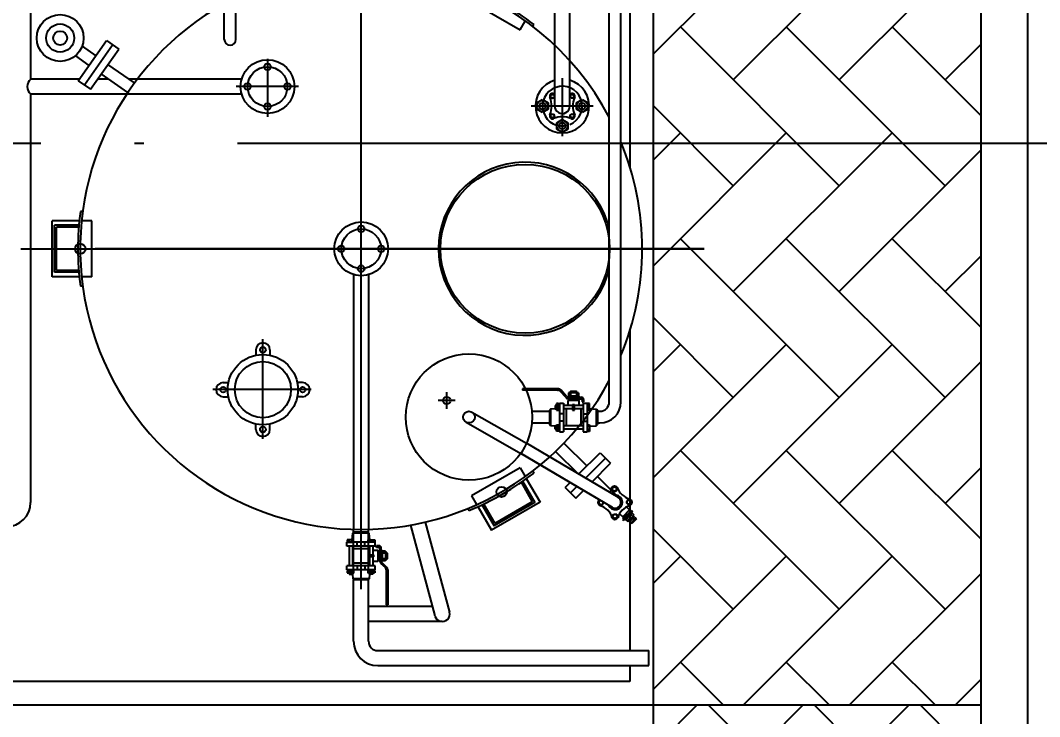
# Model space of a CAD drawing. Extents: x -59142 to 322364, y -122476 to 91021.
# Drawn here: x -12886 to -10709, y 66147 to 67635 of the extents above; entities that cross this region are included whole.
import ezdxf

# ---------------------------------------------------------------- set-up
doc = ezdxf.new("R2010")
doc.units = 0
doc.header["$LTSCALE"] = 1000
doc.header["$MEASUREMENT"] = 0
doc.linetypes.add('DOTE', pattern=[2.42, 2, -0.2, 0.02, -0.2])
doc.layers.add('DOTE', color=1, linetype='DOTE')
doc.layers.add('EQUIPMENT', color=171, linetype='Continuous')
doc.styles.get("Standard").update_dxf_attribs({"font": 'gbenor.shx', "bigfont": 'gbcbig.shx'})
doc.dimstyles.get("Standard").update_dxf_attribs({"dimscale": 100, "dimtxt": 3.5, "dimasz": 1, "dimexe": 2.5, "dimexo": 3, "dimgap": 1.5, "dimtad": 1, "dimdec": 0, "dimzin": 0, "dimdsep": 46, "dimtxsty": 'Standard', "dimblk": 'ARCHTICK', "dimcen": 0.09, "dimadec": 0, "dimazin": 0, "dimtfac": 1, "dimtdec": 0, "dimtix": 1, "dimtmove": 2, "dimatfit": 3, "dimfxl": 1, "dimtolj": 1, "dimtzin": 0, "dimarcsym": 0})

# ---------------------------------------------------------------- blocks, each defined once
blk = doc.blocks.new('A$C057769C0')
at = {"layer": 'EQUIPMENT', "linetype": 'Continuous'}
for p, q in [((9150, 599.5), (9150, 9599.5)), ((9850, 599.5), (9850, 9599.5)), ((9100, 8449.8), (9100, 6949.2)), ((9150, 7190.9), (9434, 7474.9)), ((9320.8, 7135.5), (9660.3, 7474.9)), ((9547.1, 7135.5), (9850, 7438.4)), ((8233.5, 7222.1), (8233.5, 7422.4)), ((8258.5, 7222.1), (8258.5, 7422.4)), ((9207.7, 7248.6), (9547.1, 6909.2)), ((9434, 7248.6), (9773.4, 6909.2)), ((9660.3, 7248.6), (9850, 7058.9)), ((9773.4, 7135.5), (9850, 7212.1)), ((8930.6, 7102.8), (8934.6, 7105.1)), ((8930.6, 7098.2), (8930.6, 7102.8)), ((8934.6, 7095.9), (8930.6, 7098.2)), ((8934.6, 7105.1), (8938.6, 7102.8)), ((8938.6, 7098.2), (8934.6, 7095.9)), ((8938.6, 7102.8), (8938.6, 7098.2)), ((8971.9, 7100.5), (8974.3, 7104.5)), ((8974.3, 7096.5), (8971.9, 7100.5)), ((8974.3, 7104.5), (8978.9, 7104.5)), ((8978.9, 7104.5), (8981.2, 7100.5)), ((8981.2, 7100.5), (8978.9, 7096.5)), ((8901.1, 7086.8), (8913.1, 7093.8)), ((8901.1, 7073), (8901.1, 7086.8)), ((8913.1, 7093.8), (8925.1, 7086.8)), ((8925.1, 7086.8), (8925.1, 7073)), ((8978.9, 7096.5), (8974.3, 7096.5)), ((8986.1, 7086.4), (8998.1, 7093.4)), ((8986.1, 7072.6), (8986.1, 7086.4)), ((8998.1, 7093.4), (9010.1, 7086.4)), ((9010.1, 7086.4), (9010.1, 7072.6)), ((9150, 7080.1), (9320.8, 6909.2)), ((8913.1, 7066.1), (8901.1, 7073)), ((8925.1, 7073), (8913.1, 7066.1)), ((8929.9, 7058.5), (8932.3, 7062.5)), ((8932.3, 7054.5), (8929.9, 7058.5)), ((8932.3, 7062.5), (8936.9, 7062.5)), ((8936.9, 7054.5), (8932.3, 7054.5)), ((8936.9, 7062.5), (8939.2, 7058.5)), ((8939.2, 7058.5), (8936.9, 7054.5)), ((8972.6, 7060.8), (8976.6, 7063.1)), ((8972.6, 7056.2), (8972.6, 7060.8)), ((8976.6, 7053.9), (8972.6, 7056.2)), ((8976.6, 7063.1), (8980.6, 7060.8)), ((8980.6, 7056.2), (8976.6, 7053.9)), ((8980.6, 7060.8), (8980.6, 7056.2)), ((8998.1, 7065.7), (8986.1, 7072.6)), ((9010.1, 7072.6), (8998.1, 7065.7)), ((8943.6, 7043.9), (8955.6, 7050.9)), ((8943.6, 7030.1), (8943.6, 7043.9)), ((8955.6, 7050.9), (8967.6, 7043.9)), ((8967.6, 7043.9), (8967.6, 7030.1)), ((8955.6, 7023.2), (8943.6, 7030.1)), ((8967.6, 7030.1), (8955.6, 7023.2)), ((9150, 6964.6), (9207.7, 7022.3)), ((9150, 6738.4), (9434, 7022.3)), ((9320.8, 6682.9), (9660.3, 7022.3)), ((9547.1, 6682.9), (9850, 6985.8)), ((9207.7, 6796.1), (9547.1, 6456.7)), ((9434, 6796.1), (9773.4, 6456.7)), ((9660.3, 6796.1), (9850, 6606.3)), ((9773.4, 6682.9), (9850, 6759.5)), ((9150, 6627.5), (9320.8, 6456.7)), ((9100, 6599.8), (9100, 5915.5)), ((9150, 6512.1), (9207.7, 6569.8)), ((9150, 6285.8), (9434, 6569.8)), ((9320.8, 6230.4), (9660.3, 6569.8)), ((9547.1, 6230.4), (9850, 6533.3)), ((8870.8, 6475.5), (8870.8, 6472.1)), ((8890.7, 6427.2), (8928.2, 6427.2)), ((9030.5, 6427.2), (9035.8, 6427.2)), ((8890.7, 6402.2), (8928.2, 6402.2)), ((9030.5, 6402.2), (9035.8, 6402.2)), ((9075.4, 6242.8), (8879.1, 6358.8)), ((9062.7, 6221.3), (8866.4, 6337.3)), ((9037.4, 6236.6), (8866.7, 6337.1)), ((9207.7, 6343.5), (9547.1, 6004.1)), ((9434, 6343.5), (9773.4, 6004.1)), ((9660.3, 6343.5), (9850, 6153.8)), ((9773.4, 6230.4), (9850, 6307)), ((9086.1, 6197.8), (9086.1, 6202.7)), ((9150, 6175), (9320.8, 6004.1)), ((9150, 6059.5), (9207.7, 6117.2)), ((9150, 5833.3), (9434, 6117.2)), ((9342.5, 5799.5), (9660.3, 6117.2)), ((9568.8, 5799.5), (9850, 6080.7)), ((8678.1, 6009.7), (8541.6, 6009.7)), ((8699, 5977.7), (8541.6, 5977.7)), ((8561.6, 5915.5), (9140.3, 5915.5)), ((9140.3, 5883.5), (9140.3, 5915.5)), ((8561.6, 5883.5), (9140.3, 5883.5)), ((9100, 5883.5), (9100, 5849.5)), ((9207.7, 5891), (9299.2, 5799.5)), ((9434, 5891), (9525.4, 5799.5)), ((9660.3, 5891), (9751.7, 5799.5)), ((9100, 5849.5), (7000, 5849.5)), ((9795.1, 5799.5), (9850, 5854.4)), ((6950, 5799.5), (9850, 5799.5)), ((9150, 5705.9), (9243.6, 5799.5)), ((9150, 5479.6), (9469.9, 5799.5)), ((9267.3, 5799.5), (9368.6, 5698.2)), ((9368.6, 5471.9), (9696.2, 5799.5)), ((9493.6, 5799.5), (9594.9, 5698.2)), ((9719.8, 5799.5), (9821.1, 5698.2))]:
    blk.add_line(p, q, dxfattribs=at)
at = {"layer": 'EQUIPMENT'}
for p, q in [((9055.8, 6447.2), (9055.8, 8971.9)), ((9080.8, 6447.2), (9080.8, 8984.4)), ((8939.6, 7078.6), (8939.6, 8319.5)), ((8971.6, 7079.5), (8971.6, 8319.5)), ((7820, 8241.9), (7820, 7137.1)), ((8526, 6047.1), (8526, 7489.9)), ((8761.5, 7302.5), (8865.5, 7242.5)), ((8865.5, 7242.5), (8876.2, 7261)), ((8892.6, 7249.5), (8895.1, 7253.9)), ((7921.6, 7133.8), (7981.8, 7219.8)), ((7929.8, 7207.4), (7958.9, 7187.1)), ((7934.7, 7124.6), (7995, 7210.6)), ((7981.8, 7219.8), (8008.1, 7201.5)), ((7915.5, 7187), (7944.6, 7166.6)), ((7947.8, 7115.5), (8008.1, 7201.5)), ((8041.8, 7129), (7985.1, 7168.7)), ((8325.9, 7180.5), (8325.9, 7056.8)), ((8027.4, 7108.6), (7970.8, 7148.2)), ((7923.9, 7137.1), (7820, 7137.1)), ((7921.6, 7133.8), (7947.8, 7115.5)), ((7986.6, 7137.1), (7963, 7137.1)), ((8048, 7137.1), (8030.2, 7137.1)), ((8270.7, 7137.1), (8048, 7137.1)), ((8391.8, 7121.1), (8259.1, 7121.1)), ((8955.6, 7138.9), (8955.6, 7015.2)), ((7820, 7105.1), (7820, 6232.3)), ((8048, 7105.1), (7820, 7105.1)), ((8270.7, 7105.1), (8025.3, 7105.1)), ((9021.5, 7079.5), (8888.8, 7079.5)), ((7931.4, 6854.5), (7926.3, 6854.5)), ((7924.5, 6834.5), (7866, 6834.5)), ((7866, 6714.5), (7866, 6834.5)), ((7923.5, 6824.8), (7871, 6824.8)), ((7871, 6724.3), (7871, 6824.8)), ((7923.1, 6820.8), (7875, 6820.8)), ((7875, 6728.3), (7875, 6820.8)), ((7951, 6834.5), (7929.6, 6834.5)), ((7951, 6714.5), (7951, 6834.5)), ((7798.7, 6774.7), (9258.8, 6774.7)), ((9258.5, 6774.5), (7957.6, 6774.5)), ((7923.1, 6728.3), (7875, 6728.3)), ((7924.5, 6714.5), (7866, 6714.5)), ((7923.5, 6724.3), (7871, 6724.3)), ((7951, 6714.5), (7929.6, 6714.5)), ((8510, 6174.7), (8510, 6719.3)), ((8542, 6174.7), (8542, 6719.3)), ((7931.4, 6694.5), (7926.3, 6694.5)), ((8316, 6368), (8316, 6581.1)), ((8301, 6558.4), (8301, 6546.9)), ((8331, 6558.4), (8331, 6546.9)), ((8231, 6488.4), (8242.5, 6488.4)), ((8401, 6488.4), (8389.5, 6488.4)), ((8419.1, 6473.4), (8209.2, 6473.4)), ((8708.7, 6432.3), (8708.7, 6468.3)), ((8231, 6458.4), (8242.5, 6458.4)), ((8401, 6458.4), (8389.5, 6458.4)), ((8726.7, 6450.3), (8690.7, 6450.3)), ((8762.4, 6425.5), (8879.1, 6358.8)), ((8750, 6403.8), (8866.7, 6337.1)), ((8301, 6388.4), (8301, 6399.9)), ((8331, 6388.4), (8331, 6399.9)), ((8959, 6359.2), (9007.9, 6310.3)), ((8941.3, 6341.5), (8990.2, 6292.6)), ((8990.2, 6292.6), (9036.2, 6338.6)), ((9036.2, 6338.6), (9058.8, 6316)), ((9004.8, 6284.5), (9047.5, 6327.3)), ((9019, 6276.1), (9058.8, 6316)), ((8865.5, 6306.6), (8761.5, 6246.6)), ((8865.5, 6306.6), (8876.2, 6288)), ((8892.6, 6299.5), (8895.1, 6295.2)), ((8867.5, 6275.5), (8891.5, 6233.9)), ((8870.8, 6277.8), (8897, 6232.4)), ((8878.7, 6283.6), (8908, 6232.9)), ((8961.9, 6264.3), (8972.4, 6274.8)), ((9030.5, 6287.7), (9075.4, 6242.8)), ((8961.9, 6264.3), (8984.6, 6241.7)), ((8973.2, 6253), (8986.7, 6266.4)), ((8984.6, 6241.7), (9000.9, 6258.1)), ((8761.5, 6246.6), (8772.2, 6228)), ((8783.7, 6227.6), (8810, 6182.1)), ((8787.4, 6229.3), (8811.4, 6187.6)), ((8908, 6232.9), (8804, 6172.9)), ((8897, 6232.4), (8810, 6182.1)), ((8891.5, 6233.9), (8811.4, 6187.6)), ((8754, 6219.5), (8756.6, 6215.2)), ((8774.8, 6223.6), (8804, 6172.9)), ((8631.5, 6183.9), (8683.5, 5989.6)), ((8662.9, 6190.3), (8714.4, 5997.9)), ((8509.6, 6080.4), (8509.6, 6172.3)), ((8541.6, 6080.5), (8541.6, 6172.3)), ((8509.6, 5935.5), (8509.6, 6067.6)), ((8541.6, 5935.5), (8541.6, 6067.4)), ((8582.6, 6013.4), (8579.3, 6013.4))]:
    blk.add_line(p, q, dxfattribs=at)
at = {"layer": 'EQUIPMENT', "linetype": 'Continuous', "ltscale": 8}
for p, q in [((8945.4, 6475.5), (8870.8, 6475.5)), ((8945.4, 6472.1), (8870.8, 6472.1)), ((8945.4, 6476.3), (8945.4, 6471.3)), ((8945.4, 6475.4), (8946, 6475.4)), ((8945.4, 6472.1), (8947.3, 6472.1)), ((8963.5, 6456.7), (8951, 6470.5)), ((8964.7, 6458.9), (8952.2, 6472.7)), ((8969, 6466.4), (8969, 6459.4)), ((8989.8, 6466.4), (8969, 6466.4)), ((8972.5, 6468.8), (8973.4, 6469.5)), ((8972.5, 6468.8), (8972.5, 6466.4)), ((8986.3, 6468.8), (8972.5, 6468.8)), ((8973.2, 6466.4), (8973.2, 6459.4)), ((8973.4, 6469.5), (8973.4, 6466.4)), ((8985.4, 6469.5), (8973.4, 6469.5)), ((8986.3, 6468.8), (8985.4, 6469.5)), ((8985.4, 6469.5), (8985.4, 6466.4)), ((8985.6, 6466.4), (8985.6, 6459.4)), ((8986.3, 6468.8), (8986.3, 6466.4)), ((8989.8, 6466.4), (8989.8, 6459.4)), ((8949.7, 6444.5), (8949.7, 6383.4)), ((8949.7, 6444.5), (8958.4, 6444.5)), ((8958.4, 6444.5), (8958.4, 6383.4)), ((8967.7, 6450.1), (8967.7, 6439.4)), ((8991, 6450.1), (8967.7, 6450.1)), ((8968, 6459.4), (8968, 6457.2)), ((8990.8, 6459.4), (8968, 6459.4)), ((8968.4, 6457.2), (8996.2, 6457.2)), ((8969, 6453.9), (8969, 6450.1)), ((8969.6, 6453.9), (8995.3, 6453.9)), ((8989.8, 6453.9), (8989.8, 6450.1)), ((8990.8, 6459.4), (8990.8, 6457.2)), ((8991, 6450.1), (8991, 6439.4)), ((8997.8, 6451.4), (8997.8, 6447.1)), ((8997.8, 6447.1), (9001.1, 6447.1)), ((9000.4, 6444.5), (9000.4, 6383.4)), ((9000.4, 6444.5), (9009, 6444.5)), ((9001.1, 6452.3), (9001.1, 6447.1)), ((9009, 6444.5), (9009, 6383.4)), ((8930.7, 6431.6), (8928.2, 6429.3)), ((8928.2, 6429.3), (8928.2, 6398.8)), ((8940.5, 6432.4), (8930.7, 6431.6)), ((8930.7, 6431.6), (8930.7, 6396.2)), ((8943.1, 6439.3), (8940.5, 6439.3)), ((8940.5, 6439.3), (8940.5, 6432.3)), ((8940.5, 6432.3), (8943.1, 6432.3)), ((8943.1, 6443.5), (8943.1, 6429.5)), ((8947.6, 6443.5), (8943.1, 6443.5)), ((8947.6, 6439.2), (8943.1, 6439.2)), ((8947.6, 6433.2), (8943.1, 6433.2)), ((8943.1, 6429.5), (8947.6, 6429.5)), ((8947.6, 6429.5), (8947.6, 6443.5)), ((8949.6, 6441.3), (8947.7, 6441.3)), ((8947.7, 6441.3), (8947.7, 6431.2)), ((8947.7, 6431.2), (8949.6, 6431.2)), ((8949.6, 6431.2), (8949.6, 6441.3)), ((8977.4, 6439.4), (8958.4, 6439.4)), ((8977.4, 6432.4), (8958.4, 6432.4)), ((8963.9, 6432.4), (8963.9, 6395.9)), ((8977.4, 6440.8), (8977.4, 6429.9)), ((8981.6, 6440.8), (8977.4, 6440.8)), ((8977.4, 6429.9), (8981.6, 6429.9)), ((8981.6, 6429.9), (8981.6, 6440.8)), ((9000.4, 6439.4), (8981.6, 6439.4)), ((9000.4, 6432.4), (8981.6, 6432.4)), ((8994.9, 6432.4), (8994.9, 6395.9)), ((9009, 6433.2), (9009.2, 6433.2)), ((9013.7, 6443.6), (9009.2, 6443.6)), ((9009.2, 6443.6), (9009.2, 6429.6)), ((9009.2, 6429.6), (9013.7, 6429.6)), ((9013.5, 6439.4), (9009.4, 6439.4)), ((9013.3, 6433.5), (9009.4, 6433.5)), ((9013.7, 6429.6), (9013.7, 6443.6)), ((9013.7, 6432.8), (9028.1, 6431.6)), ((9028.1, 6431.6), (9030.5, 6429.3)), ((9028.1, 6431.6), (9028.1, 6396.2)), ((9030.5, 6429.3), (9030.5, 6398.8)), ((8958.4, 6421.9), (8949.7, 6421.9)), ((8958.4, 6405.9), (8949.7, 6405.9)), ((9000.4, 6421.9), (9009, 6421.9)), ((9000.4, 6405.9), (9009, 6405.9)), ((8930.7, 6396.2), (8928.2, 6398.8)), ((8940.5, 6395.4), (8930.7, 6396.2)), ((8940.5, 6395.6), (8943.1, 6395.6)), ((8940.5, 6388.6), (8940.5, 6395.6)), ((8943.1, 6388.6), (8940.5, 6388.6)), ((8943.1, 6384.4), (8943.1, 6398.4)), ((8943.1, 6398.4), (8947.6, 6398.4)), ((8947.6, 6394.6), (8943.1, 6394.6)), ((8947.6, 6388.7), (8943.1, 6388.7)), ((8947.6, 6384.4), (8943.1, 6384.4)), ((8947.6, 6398.4), (8947.6, 6384.4)), ((8947.7, 6396.7), (8949.6, 6396.7)), ((8947.7, 6386.6), (8947.7, 6396.7)), ((8949.6, 6386.6), (8947.7, 6386.6)), ((8949.6, 6396.7), (8949.6, 6386.6)), ((8949.7, 6383.4), (8958.4, 6383.4)), ((9000.4, 6395.9), (8958.4, 6395.9)), ((9000.4, 6388.9), (8958.4, 6388.9)), ((9000.4, 6383.4), (9009, 6383.4)), ((9009, 6394.7), (9009.2, 6394.7)), ((9009.2, 6398.3), (9013.7, 6398.3)), ((9009.2, 6384.3), (9009.2, 6398.3)), ((9013.7, 6384.3), (9009.2, 6384.3)), ((9013.3, 6394.4), (9009.4, 6394.4)), ((9013.5, 6388.5), (9009.4, 6388.5)), ((9013.7, 6398.3), (9013.7, 6384.3)), ((9013.7, 6395.1), (9028.1, 6396.2)), ((9028.1, 6396.2), (9030.5, 6398.8))]:
    blk.add_line(p, q, dxfattribs=at)
at = {"layer": 'EQUIPMENT', "ltscale": 5}
for p, q in [((9061.7, 6259.6), (9063, 6264.8)), ((9065.5, 6255.8), (9061.7, 6259.6)), ((9063, 6264.8), (9068.2, 6266.2)), ((9070.7, 6257.2), (9065.5, 6255.8)), ((9068.2, 6266.2), (9072.1, 6262.4)), ((9072.1, 6262.4), (9070.7, 6257.2)), ((9070.8, 6266.2), (9072.5, 6264.5)), ((9034.5, 6236), (9033.1, 6230.8)), ((9033.1, 6230.8), (9036.9, 6227)), ((9033.1, 6228.2), (9036.5, 6224.9)), ((9033.3, 6236.6), (9034.8, 6238.1)), ((9037.1, 6236.7), (9034.5, 6236)), ((9036.9, 6227), (9042.1, 6228.4)), ((9042.1, 6228.4), (9043.3, 6233.1)), ((9093.9, 6236.6), (9092.6, 6231.4)), ((9092.6, 6231.4), (9096.4, 6227.6)), ((9099.1, 6238), (9093.9, 6236.6)), ((9096.4, 6227.6), (9101.6, 6229)), ((9103, 6234.2), (9099.1, 6238)), ((9102.7, 6228.3), (9099.6, 6225.2)), ((9100.7, 6239), (9102.9, 6236.8)), ((9101.6, 6229), (9103, 6234.2)), ((9062.8, 6201.3), (9064.2, 6206.5)), ((9064.2, 6206.5), (9069.4, 6208)), ((9069.4, 6208), (9073.2, 6204.2)), ((9084.6, 6201.2), (9077.8, 6208.1)), ((9103.1, 6215), (9084.4, 6196)), ((9099.4, 6216.2), (9084.6, 6201.2)), ((9105.3, 6212.8), (9086.5, 6193.9)), ((9090.7, 6195.4), (9105.3, 6210.1)), ((9099.4, 6216.2), (9092.6, 6223)), ((9095.9, 6191.7), (9109.1, 6205)), ((9101.1, 6212.9), (9098.6, 6215.4)), ((9106.4, 6202.3), (9102, 6206.8)), ((9103.1, 6215), (9105.3, 6212.8)), ((9105.3, 6210.1), (9103.9, 6211.5)), ((9109.1, 6205), (9104.6, 6209.4)), ((9061.9, 6199.8), (9064.1, 6197.5)), ((9066.7, 6197.5), (9062.8, 6201.3)), ((9071.9, 6199), (9066.7, 6197.5)), ((9073.2, 6204.2), (9071.9, 6199)), ((9074.5, 6199.8), (9072.5, 6197.8)), ((9084.4, 6196), (9086.5, 6193.9)), ((9087.9, 6199.6), (9085.4, 6202)), ((9090.7, 6195.4), (9089.3, 6196.8)), ((9095.9, 6191.7), (9091.4, 6196.1)), ((9098.5, 6194.3), (9094.1, 6198.8)), ((9097.7, 6193.5), (9104, 6187.3)), ((9099.7, 6192.3), (9098.1, 6193.9)), ((9100.7, 6192.5), (9098.7, 6194.5)), ((9099.7, 6192.3), (9108.5, 6201.2)), ((9099.7, 6192.3), (9100.7, 6192.5)), ((9100.7, 6192.5), (9108.3, 6200.2)), ((9112.2, 6198.5), (9103.4, 6189.5)), ((9113.7, 6197.1), (9104, 6187.3)), ((9108.3, 6200.2), (9106.3, 6202.2)), ((9108.5, 6201.2), (9106.9, 6202.8)), ((9113.7, 6197.1), (9107.4, 6203.3)), ((9108.5, 6201.2), (9108.3, 6200.2))]:
    blk.add_line(p, q, dxfattribs=at)
at = {"layer": 'EQUIPMENT', "ltscale": 8}
for p, q in [((9059.2, 6223.6), (9059.2, 6223.6)), ((8506.7, 6152.2), (8507.9, 6166.6)), ((8507.9, 6166.6), (8510.4, 6169)), ((8543.3, 6166.6), (8507.9, 6166.6)), ((8540.9, 6169), (8510.4, 6169)), ((8543.3, 6166.6), (8540.9, 6169)), ((8544.4, 6152.2), (8543.3, 6166.6)), ((8495, 6138.9), (8495, 6147.5)), ((8556.1, 6147.5), (8495, 6147.5)), ((8495.9, 6152.2), (8495.9, 6147.7)), ((8509.9, 6152.2), (8495.9, 6152.2)), ((8495.9, 6147.7), (8509.9, 6147.7)), ((8500.1, 6152), (8500.1, 6147.9)), ((8506, 6151.8), (8506, 6148)), ((8506.3, 6147.5), (8506.3, 6147.7)), ((8509.9, 6147.7), (8509.9, 6152.2)), ((8517.5, 6138.9), (8517.5, 6147.5)), ((8533.5, 6138.9), (8533.5, 6147.5)), ((8541.2, 6152.2), (8555.2, 6152.2)), ((8541.2, 6147.7), (8541.2, 6152.2)), ((8555.2, 6147.7), (8541.2, 6147.7)), ((8544.8, 6147.5), (8544.8, 6147.7)), ((8545.1, 6151.8), (8545.1, 6148)), ((8551.1, 6152), (8551.1, 6147.9)), ((8555.2, 6152.2), (8555.2, 6147.7)), ((8556.1, 6138.9), (8556.1, 6147.5)), ((8558.7, 6136.3), (8558.7, 6139.7)), ((8563.9, 6139.7), (8558.7, 6139.7)), ((8556.1, 6138.9), (8495, 6138.9)), ((8500.5, 6138.9), (8500.5, 6096.9)), ((8507.5, 6138.9), (8507.5, 6096.9)), ((8544, 6133.4), (8507.5, 6133.4)), ((8541.5, 6115.9), (8541.5, 6120.1)), ((8541.5, 6120.1), (8552.5, 6120.1)), ((8544, 6138.9), (8544, 6120.1)), ((8551, 6138.9), (8551, 6120.1)), ((8561.7, 6129.5), (8551, 6129.5)), ((8552.5, 6120.1), (8552.5, 6115.9)), ((8563.1, 6136.3), (8558.7, 6136.3)), ((8561.7, 6129.5), (8561.7, 6106.2)), ((8565.5, 6128.3), (8561.7, 6128.3)), ((8565.5, 6108.1), (8565.5, 6133.8)), ((8568.9, 6106.9), (8568.9, 6134.7)), ((8571, 6129.4), (8568.9, 6129.4)), ((8571, 6129.4), (8571, 6106.5)), ((8578, 6128.3), (8571, 6128.3)), ((8578, 6124.1), (8571, 6124.1)), ((8578, 6128.3), (8578, 6107.6)), ((8580.5, 6124.8), (8578, 6124.8)), ((8581.2, 6123.9), (8578, 6123.9)), ((8580.5, 6124.8), (8580.5, 6111)), ((8580.5, 6124.8), (8581.2, 6123.9)), ((8581.2, 6123.9), (8581.2, 6111.9)), ((8495, 6088.2), (8495, 6096.9)), ((8556.1, 6096.9), (8495, 6096.9)), ((8544, 6102.4), (8507.5, 6102.4)), ((8517.5, 6096.9), (8517.5, 6088.2)), ((8533.5, 6096.9), (8533.5, 6088.2)), ((8552.5, 6115.9), (8541.5, 6115.9)), ((8544, 6115.9), (8544, 6096.9)), ((8551, 6115.9), (8551, 6096.9)), ((8561.7, 6106.2), (8551, 6106.2)), ((8556.1, 6088.2), (8556.1, 6096.9)), ((8565.5, 6107.6), (8561.7, 6107.6)), ((8568.3, 6102), (8577.6, 6093.5)), ((8571, 6106.5), (8568.9, 6106.5)), ((8570.5, 6103.2), (8579.6, 6095)), ((8578, 6111.7), (8571, 6111.7)), ((8578, 6107.6), (8571, 6107.6)), ((8581.2, 6111.9), (8578, 6111.9)), ((8580.5, 6111), (8578, 6111)), ((8580.5, 6111), (8581.2, 6111.9)), ((8556.1, 6088.2), (8495, 6088.2)), ((8496, 6086.1), (8496, 6081.6)), ((8510, 6086.1), (8496, 6086.1)), ((8496, 6081.6), (8510, 6081.6)), ((8498.2, 6088.1), (8498.2, 6086.3)), ((8508.3, 6088.1), (8498.2, 6088.1)), ((8498.2, 6086.3), (8508.3, 6086.3)), ((8500.2, 6081.5), (8500.2, 6079)), ((8500.2, 6079), (8507.2, 6079)), ((8500.3, 6085.9), (8500.3, 6081.8)), ((8506.3, 6088.2), (8506.9, 6081.6)), ((8506.3, 6085.7), (8506.3, 6081.8)), ((8507.1, 6079), (8507.9, 6069.2)), ((8507.2, 6079), (8507.2, 6081.5)), ((8508.3, 6086.3), (8508.3, 6088.1)), ((8510, 6081.6), (8510, 6086.1)), ((8541.1, 6086.1), (8555.1, 6086.1)), ((8541.1, 6081.6), (8541.1, 6086.1)), ((8555.1, 6081.6), (8541.1, 6081.6)), ((8542.8, 6086.3), (8542.8, 6088.1)), ((8542.8, 6088.1), (8552.9, 6088.1)), ((8552.9, 6086.3), (8542.8, 6086.3)), ((8544.1, 6079), (8543.3, 6069.2)), ((8543.9, 6079), (8543.9, 6081.5)), ((8550.9, 6079), (8543.9, 6079)), ((8544.8, 6088.2), (8544.8, 6088.1)), ((8544.9, 6085.7), (8544.9, 6081.8)), ((8550.8, 6085.9), (8550.8, 6081.8)), ((8550.9, 6081.5), (8550.9, 6079)), ((8552.9, 6088.1), (8552.9, 6086.3)), ((8555.1, 6086.1), (8555.1, 6081.6)), ((8583.4, 6088), (8578.4, 6088)), ((8579.3, 6088), (8579.3, 6089.8)), ((8579.3, 6088), (8579.3, 6013.4)), ((8582.6, 6088), (8582.6, 6088.6)), ((8582.6, 6088), (8582.6, 6013.4)), ((8543.3, 6069.2), (8507.9, 6069.2)), ((8507.9, 6069.2), (8510.4, 6066.7)), ((8540.9, 6066.7), (8510.4, 6066.7)), ((8543.3, 6069.2), (8540.9, 6066.7))]:
    blk.add_line(p, q, dxfattribs=at)
at = {"layer": 'EQUIPMENT', "ltscale": 0.5}
blk.add_lwpolyline([(6850, 500), (9950, 500), (9950, 15399.5), (6850, 15399.5), (6850, 500)], dxfattribs=at)
at = {"layer": 'EQUIPMENT', "linetype": 'Continuous'}
for centre, radius in [((7883, 7225), 50), ((7883, 7225), 30), ((7883, 7225), 15), ((8934.6, 7100.5), 4), ((8976.6, 7100.5), 4), ((8913.1, 7079.7), 12), ((8998.1, 7079.7), 12), ((8934.6, 7058.5), 4), ((8976.6, 7058.5), 4), ((8955.6, 7037.2), 12), ((8756.2, 6414.7), 135)]:
    blk.add_circle(centre, radius, dxfattribs=at)
at = {"layer": 'EQUIPMENT'}
for centre, radius in [((8325.9, 7121.1), 57.5), ((8325.9, 7121.1), 42.5), ((8325.9, 7163.6), 7), ((8283.4, 7121.1), 7), ((8368.4, 7121.1), 7), ((8325.9, 7078.6), 7), ((8913.1, 7079.5), 7), ((8998.1, 7079.5), 7), ((8955.6, 7037), 7), ((8876, 6774.5), 180.5), ((8526, 6774.5), 57.5), ((8526, 6774.5), 42.5), ((8526, 6817), 7), ((7926, 6774.5), 11), ((8483.5, 6774.5), 7), ((8568.5, 6774.5), 7), ((8526, 6732), 7), ((8316, 6558.4), 6), ((8316, 6473.4), 75), ((8316, 6473.4), 60), ((8231, 6473.4), 6), ((8401, 6473.4), 6), ((8708.7, 6450.3), 8), ((8756.2, 6414.7), 12.5), ((8316, 6388.4), 6), ((8826, 6254.9), 11)]:
    blk.add_circle(centre, radius, dxfattribs=at)
at = {"layer": 'EQUIPMENT', "ltscale": 5}
for centre in [(9066.9, 6261), (9097.8, 6232.8), (9068, 6202.7)]:
    blk.add_circle(centre, 4.47, dxfattribs=at)
at = {"layer": 'EQUIPMENT', "linetype": 'Continuous'}
for centre, radius, start, end in [((8526, 6774.5), 600, 27.9887, 116.4767), ((8526, 6774.5), 605, 52.4014, 67.5986), ((8526, 6774.5), 600, 119.1764, 332.0113), ((8246, 7222.1), 12.5, 180, 0), ((7833.6, 7121.1), 20.8, 129.6972, 230.3028), ((8934.6, 7100.5), 6, 65.8105, 204.1895), ((8887.8, 7079.5), 45.2, 335.8105, 24.1895), ((8955.6, 7147.2), 45.2, 244.3169, 249.3272), ((8955.6, 7147.2), 45.2, 290.7071, 294.1895), ((8976.6, 7100.5), 6, 335.8105, 114.1895), ((9023.3, 7079.5), 45.2, 155.8105, 204.1895), ((8934.6, 7058.5), 6, 155.8105, 294.1895), ((8955.6, 7011.7), 45.2, 65.8105, 114.1895), ((8976.6, 7058.5), 6, 245.8105, 24.1895), ((8526, 6774.5), 600, 337.6242, 22.3758), ((8876, 6774.5), 185, 13.5852, 346.4148), ((8526, 6774.5), 605, 172.4014, 187.5986), ((9035.8, 6447.2), 45, 270, 0), ((9035.8, 6447.2), 20, 270, 0), ((8526, 6774.5), 605, 292.4014, 307.5986), ((7768, 6232.3), 52, 270, 0), ((9068.3, 6232.5), 15.5, 203.0323, 82.5773), ((9068.3, 6232.5), 12.5, 235.8142, 63.1442), ((8699, 5993.7), 16, 195, 15), ((8561.6, 5935.5), 52, 180, 270), ((8561.6, 5935.5), 20, 180, 270)]:
    blk.add_arc(centre, radius, start, end, dxfattribs=at)
at = {"layer": 'EQUIPMENT'}
for centre, radius, start, end in [((8955.6, 7079.5), 57.5, 106.1301, 73.8436), ((8955.6, 7079.5), 42.5, 292.1152, 286.948), ((8955.6, 7079.5), 16, 176.7735, 0), ((8316, 6558.4), 15, 0, 180), ((8231, 6473.4), 15, 90, 270), ((8401, 6473.4), 15, 270, 90), ((8316, 6388.4), 15, 180, 0)]:
    blk.add_arc(centre, radius, start, end, dxfattribs=at)
at = {"layer": 'EQUIPMENT', "linetype": 'Continuous', "ltscale": 8}
for centre, radius, start, end in [((8946, 6467.1), 8.29, 42.0953, 90), ((8947.3, 6467.1), 4.97, 42.0953, 90), ((8969.6, 6462.2), 8.29, 222.0953, 270), ((8968.4, 6462.2), 4.97, 222.0953, 270), ((8995.3, 6451.4), 2.49, 0, 90), ((8996.2, 6452.3), 4.97, 0, 90)]:
    blk.add_arc(centre, radius, start, end, dxfattribs=at)
at = {"layer": 'EQUIPMENT', "ltscale": 5}
for centre, radius, start, end in [((9028.5, 6271.4), 33.5, 328.0315, 348.1345), ((9066.7, 6261.5), 6.19, 41.42341538584044, 41.42337746858898), ((9113.1, 6281.1), 43.9, 202.1327, 253.5554), ((9037.7, 6232.3), 6.19, 135.7376, 229.0632), ((9038.3, 6232.2), 4.47, 101.6661, 17.3389), ((9098.3, 6232.7), 6.19, 315.7376, 49.0632), ((9028.4, 6191.3), 34.5, 14.1802, 76.4254), ((9108.1, 6191.7), 34.5, 104.1802, 166.7003), ((9068.2, 6202.2), 6.19, 221.5424, 314.868)]:
    blk.add_arc(centre, radius, start, end, dxfattribs=at)
at = {"layer": 'EQUIPMENT', "ltscale": 8}
for centre, radius, start, end in [((8563.9, 6134.7), 4.97, 0, 90), ((8563.1, 6133.8), 2.49, 0, 90), ((8573.8, 6108.1), 8.29, 180, 227.9047), ((8573.8, 6106.9), 4.97, 180, 227.9047), ((8574.3, 6089.8), 4.97, 0, 47.9047), ((8574.3, 6088.6), 8.29, 0, 47.9047)]:
    blk.add_arc(centre, radius, start, end, dxfattribs=at)
blk = doc.blocks.new('_ArchTick')
at = {"color": 0, "linetype": 'ByBlock', "const_width": 0.4}
blk.add_lwpolyline([(-0.5, -0.5), (0.5, 0.5)], dxfattribs=at)
blk = doc.blocks.new('*D1609')
at = {"color": 0, "lineweight": -2, "transparency": 16777216}
for p, q in [((-14334.3, 26922.1), (-14334.3, 81872.1)), ((-9984.3, 26922.1), (-9984.3, 81872.1)), ((-14334.3, 81622.1), (-9984.3, 81622.1))]:
    blk.add_line(p, q, dxfattribs=at)
at = {"layer": 'Defpoints', "color": 0, "transparency": 16777216}
for p in [(-9984.3, 81622.1), (-14334.3, 26622.1), (-9984.3, 26622.1)]:
    blk.add_point(p, dxfattribs=at)
at = {"color": 0, "lineweight": -2, "transparency": 16777216, "xscale": 100, "yscale": 100, "zscale": 100, "rotation": 180}
blk.add_blockref('_ArchTick', (-14334.3, 81622.1), dxfattribs=at)
at = {"color": 0, "lineweight": -2, "transparency": 16777216, "xscale": 100, "yscale": 100, "zscale": 100}
blk.add_blockref('_ArchTick', (-9984.3, 81622.1), dxfattribs=at)
at = {"color": 0, "transparency": 16777216, "insert": (-12159.3, 81947.1), "char_height": 350, "attachment_point": 5}
blk.add_mtext('\\A1;4350', dxfattribs=at)

msp = doc.modelspace()

# ---------------------------------------------------------------- linework, layer by layer
at = {"layer": 'DOTE'}
msp.add_line((-36622.7, 67372.1), (-7716.7, 67372.1), dxfattribs=at)

# ---------------------------------------------------------------- block references
at = {"layer": 'EQUIPMENT'}
msp.add_blockref('A$C057769C0', (-20684.3, 60372.1), dxfattribs=at)

# ---------------------------------------------------------------- dimensions: what is measured, and where the dimension line sits
dim = msp.add_linear_dim(base=(-9984.3, 81622.1), p1=(-14334.3, 26622.1), p2=(-9984.3, 26622.1), dimstyle='Standard', override={"dimarcsym": 1})
dim.commit()
dim.dimension.update_dxf_attribs({"geometry": '*D1609', "text_midpoint": (-12159.3, 81947.1)})

doc.saveas('drawing.dxf')
